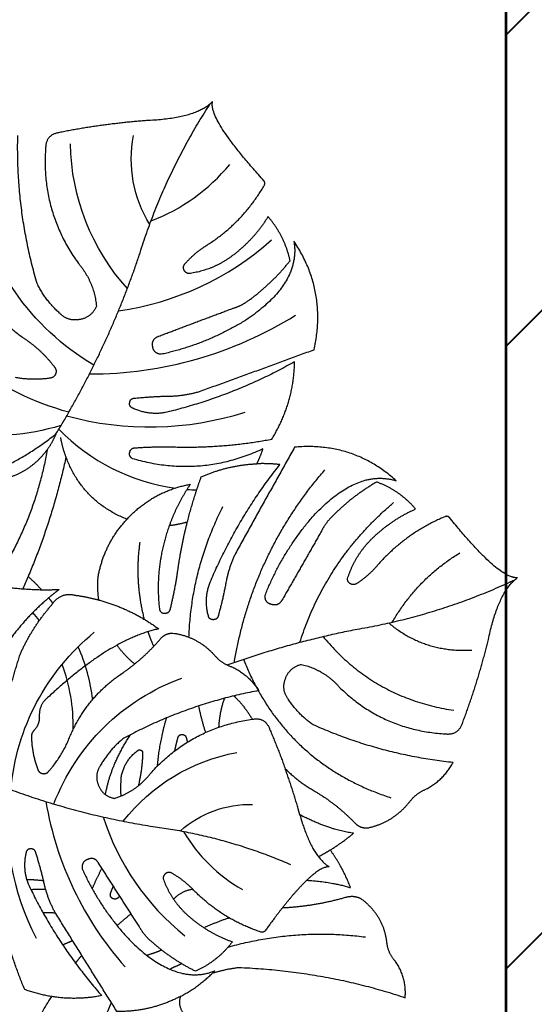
# Model space of a CAD drawing. Header units: inches. Extents: x 17146 to 31738, y -8920 to -2452.
# Drawn here: x 22822.81 to 22830.13, y -5287.29 to -5273.31 of the extents above; entities that cross this region are included whole.
import ezdxf

# ---------------------------------------------------------------- set-up
doc = ezdxf.new("R2010")
doc.units = ezdxf.units.IN
doc.header["$LTSCALE"] = 25
doc.header["$MEASUREMENT"] = 0
doc.header["$PDMODE"] = 3
doc.layers.get('Defpoints').update_dxf_attribs({"color": 251})
doc.layers.add('A-HATCH', color=7, linetype='Continuous')
for name, color, linetype, lineweight in [('A_Grid Name', 216, 'Continuous', 5), ('Dim-external', 151, 'Continuous', 9), ('plants', 105, 'Continuous', 18), ('Wall-Section', 6, 'Continuous', 35)]:
    doc.layers.add(name, color=color, linetype=linetype, lineweight=lineweight)
doc.styles.add('int text 1in-8ft', font='trebuc.ttf', dxfattribs={"height": 7})
doc.dimstyles.new('dim 1in-8ft', dxfattribs={"dimtxt": 7, "dimasz": 2, "dimexe": 6, "dimexo": 6, "dimgap": 1, "dimtad": 1, "dimdec": 0, "dimzin": 0, "dimdsep": 46, "dimlunit": 4, "dimtxsty": 'int text 1in-8ft', "dimblk": 'DOT', "dimcen": 4, "dimdle": 6, "dimclrt": 7, "dimadec": 0, "dimazin": 0, "dimtfac": 1, "dimtdec": 0, "dimtofl": 0, "dimtmove": 0, "dimatfit": 3, "dimfxl": 6, "dimfxlon": 1, "dimtolj": 1, "dimtzin": 0, "dimarcsym": 0})
doc.dimstyles.new('dim 1in-8ft c-c', dxfattribs={"dimtxt": 7, "dimasz": 2, "dimexe": 6, "dimexo": 6, "dimgap": 1, "dimtad": 1, "dimdec": 0, "dimzin": 0, "dimdsep": 46, "dimlunit": 4, "dimtxsty": 'int text 1in-8ft', "dimblk": 'DOT', "dimcen": 4, "dimdle": 6, "dimclrt": 7, "dimadec": 0, "dimazin": 0, "dimtfac": 1, "dimtdec": 0, "dimtofl": 0, "dimtmove": 0, "dimatfit": 3, "dimfxl": 6, "dimfxlon": 1, "dimtolj": 1, "dimtzin": 0, "dimarcsym": 0})

# ---------------------------------------------------------------- blocks, each defined once
blk = doc.blocks.new('Monstera_86')
at = {"layer": 'plants'}
for points, degree in [([(0.5029, 1.0289), (0.55, 1.1353), (0.5321, 1.2436)], 2), ([(0.5667, 1.0223), (0.6075, 1.0869), (0.6164, 1.1583)], 2), ([(0.4221, 1.0439), (0.4325, 1.0353), (0.4291, 1.0224)], 2), ([(0.429, 1.0221), (0.4609, 1.0388), (0.4969, 1.0383)], 2), ([(0.4969, 1.0383), (0.5301, 0.9855), (0.563, 0.9325)], 2), ([(0.1898, 1.0236), (0.1881, 1.0025), (0.2001, 0.985)], 2), ([(0.3671, 0.9914), (0.2743, 0.9952), (0.1898, 1.0236)], 2), ([(0.429, 1.0221), (0.4103, 1.0123), (0.3952, 0.9975)], 2), ([(0.4291, 1.0224), (0.429, 1.0223), (0.429, 1.0221)], 2), ([(0.5131, 1.0214), (0.555, 1.0295), (0.5952, 1.0149)], 2), ([(0.5915, 0.9024), (0.5607, 0.9675), (0.5131, 1.0214)], 2), ([(0.5952, 1.0149), (0.6156, 0.966), (0.6246, 0.9138)], 2), ([(0.3952, 0.9975), (0.3814, 0.9931), (0.3671, 0.9914)], 2), ([(0.4817, 0.9639), (0.4332, 1.0112), (0.3928, 0.9951)], 2), ([(0.3928, 0.9951), (0.394, 0.9963), (0.3952, 0.9975)], 2), ([(0.2001, 0.985), (0.2079, 0.9765), (0.2092, 0.9654)], 2), ([(0.3739, 0.9641), (0.3895, 0.9848), (0.4132, 0.9954)], 2), ([(0.4132, 0.9954), (0.4399, 0.9823), (0.4619, 0.9623)], 2), ([(0.4398, 0.9928), (0.434, 0.99), (0.428, 0.9874)], 2), ([(0.5726, 0.8149), (0.5614, 0.8805), (0.5325, 0.9409), (0.4882, 0.9907)], 3), ([(0.5344, 0.9785), (0.5379, 0.9826), (0.5413, 0.9869)], 2), ([(0.5408, 0.9872), (0.541, 0.987), (0.5413, 0.9869)], 2), ([(0.4649, 0.9783), (0.457, 0.9759), (0.4494, 0.9728)], 2), ([(0.2092, 0.9654), (0.2122, 0.9369), (0.2362, 0.9187)], 2), ([(0.3784, 0.9697), (0.3053, 0.9493), (0.2322, 0.959)], 2), ([(0.4212, 0.9362), (0.4002, 0.9547), (0.3739, 0.9641)], 2), ([(0.544, 0.963), (0.5494, 0.9652), (0.5546, 0.9675)], 2), ([(0.3389, 0.9524), (0.3408, 0.9546), (0.3436, 0.9537)], 2), ([(0.3436, 0.9537), (0.3862, 0.9396), (0.4171, 0.9072)], 2), ([(0.5117, 0.8312), (0.4955, 0.8812), (0.4655, 0.9247), (0.4246, 0.9576)], 3), ([(0.4619, 0.9623), (0.4684, 0.9563), (0.4727, 0.9486)], 2), ([(0.5339, 0.8865), (0.5145, 0.9297), (0.4817, 0.9639)], 2), ([(0.5117, 0.9609), (0.5117, 0.9611), (0.5117, 0.9612)], 2), ([(0.5118, 0.961), (0.5118, 0.961), (0.5117, 0.9609)], 2), ([(0.6136, 0.8009), (0.6189, 0.8561), (0.6083, 0.9109), (0.5828, 0.9602)], 3), ([(0.3208, 0.9282), (0.3293, 0.939), (0.3389, 0.9524)], 2), ([(0.4041, 0.9491), (0.3911, 0.943), (0.3773, 0.9385)], 2), ([(0.4727, 0.9486), (0.4945, 0.9144), (0.5164, 0.8804)], 2), ([(0.4968, 0.9469), (0.4895, 0.9404), (0.4818, 0.9343)], 2), ([(0.4476, 0.8971), (0.4393, 0.92), (0.4212, 0.9362)], 2), ([(0.5758, 0.9329), (0.5692, 0.9329), (0.5626, 0.9332)], 2), ([(0.2527, 0.9168), (0.2852, 0.9262), (0.3186, 0.9281)], 2), ([(0.3208, 0.9282), (0.3059, 0.9094), (0.2946, 0.8986)], 2), ([(0.3186, 0.9281), (0.3197, 0.9281), (0.3208, 0.9282)], 2), ([(0.563, 0.9325), (0.5703, 0.919), (0.5739, 0.9041)], 2), ([(0.2362, 0.9187), (0.2437, 0.9146), (0.2527, 0.9168)], 2), ([(0.416, 0.9083), (0.4284, 0.91), (0.4365, 0.9187)], 2), ([(0.4952, 0.9168), (0.4945, 0.9162), (0.4938, 0.9156)], 2), ([(0.5014, 0.9178), (0.4981, 0.9192), (0.4952, 0.9168)], 2), ([(0.5008, 0.9046), (0.5026, 0.9088), (0.5042, 0.9131)], 2), ([(0.5042, 0.9131), (0.5048, 0.9165), (0.5014, 0.9178)], 2), ([(0.2946, 0.8986), (0.268, 0.9003), (0.2479, 0.9065)], 2), ([(0.2479, 0.9065), (0.2561, 0.8852), (0.2696, 0.8664)], 2), ([(0.426, 0.8466), (0.4107, 0.8724), (0.3893, 0.8936), (0.3632, 0.9086)], 3), ([(0.4171, 0.9072), (0.4267, 0.8977), (0.4384, 0.8911)], 2), ([(0.5232, 0.9078), (0.5186, 0.8967), (0.5128, 0.8859)], 2), ([(0.5886, 0.9084), (0.5807, 0.9079), (0.5728, 0.9083)], 2), ([(0.5739, 0.9041), (0.5778, 0.8866), (0.5834, 0.8694)], 2), ([(0.5938, 0.8697), (0.5977, 0.8864), (0.5915, 0.9024)], 2), ([(0.2708, 0.8843), (0.2794, 0.884), (0.2946, 0.8986)], 2), ([(0.4384, 0.8911), (0.4416, 0.8893), (0.4447, 0.8913)], 2), ([(0.4447, 0.8913), (0.4479, 0.8934), (0.4476, 0.8971)], 2), ([(0.575, 0.8993), (0.5839, 0.8982), (0.593, 0.898)], 2), ([(0.302, 0.8289), (0.2898, 0.8726), (0.2708, 0.8843)], 2), ([(0.4586, 0.8414), (0.3825, 0.8513), (0.3121, 0.8817)], 2), ([(0.4895, 0.8813), (0.4896, 0.8813), (0.4896, 0.8814)], 2), ([(0.4896, 0.8813), (0.4896, 0.8813), (0.4895, 0.8813)], 2), ([(0.5164, 0.8804), (0.5203, 0.8736), (0.5276, 0.8762)], 2), ([(0.5276, 0.8762), (0.535, 0.8787), (0.5339, 0.8865)], 2), ([(0.2822, 0.8735), (0.2758, 0.8702), (0.2696, 0.8664)], 2), ([(0.2696, 0.8664), (0.2566, 0.8584), (0.2448, 0.8486)], 2), ([(0.5834, 0.8694), (0.5842, 0.8651), (0.5887, 0.8652)], 2), ([(0.5887, 0.8652), (0.5932, 0.8653), (0.5938, 0.8697)], 2), ([(0.2295, 0.8429), (0.2019, 0.8368), (0.1844, 0.8143)], 2), ([(0.2428, 0.8383), (0.2373, 0.8434), (0.2295, 0.8429)], 2), ([(0.2448, 0.8486), (0.271, 0.8451), (0.302, 0.8289)], 2), ([(0.4293, 0.846), (0.4079, 0.8271), (0.3808, 0.8173), (0.3523, 0.8179)], 3), ([(0.6315, 0.794), (0.5477, 0.8274), (0.4586, 0.8414)], 2), ([(0.2858, 0.804), (0.2619, 0.8182), (0.2428, 0.8383)], 2), ([(0.302, 0.8289), (0.303, 0.8257), (0.3038, 0.8223)], 2), ([(0.4902, 0.8358), (0.4598, 0.7973), (0.4175, 0.7717), (0.3693, 0.7626)], 3), ([(0.3038, 0.8223), (0.31, 0.8009), (0.3176, 0.7799)], 2), ([(0.5642, 0.8174), (0.5397, 0.7545), (0.491, 0.7067), (0.4276, 0.6834)], 3), ([(0.1844, 0.8143), (0.1774, 0.8056), (0.1671, 0.8015)], 2), ([(0.3621, 0.6634), (0.3182, 0.7738), (0.2049, 0.8109)], 2), ([(0.4996, 0.8115), (0.476, 0.8041), (0.4609, 0.7847)], 2), ([(0.5091, 0.8073), (0.5035, 0.7757), (0.4824, 0.7437)], 2), ([(0.4925, 0.8089), (0.4929, 0.7989), (0.4923, 0.7889)], 2), ([(0.5165, 0.7978), (0.5117, 0.8092), (0.4996, 0.8115)], 2), ([(0.1671, 0.8015), (0.1488, 0.7916), (0.1387, 0.7734)], 2), ([(0.3176, 0.7799), (0.3033, 0.7941), (0.2858, 0.804)], 2), ([(0.4695, 0.763), (0.47, 0.7807), (0.4741, 0.798)], 2), ([(0.5143, 0.7762), (0.5213, 0.7864), (0.5165, 0.7978)], 2), ([(0.6099, 0.8022), (0.6038, 0.7361), (0.5724, 0.6769), (0.5211, 0.6347)], 3), ([(0.4923, 0.7889), (0.4892, 0.7714), (0.4748, 0.7606)], 2), ([(0.5516, 0.7904), (0.5516, 0.7903), (0.5515, 0.7902), (0.5515, 0.7901)], 3), ([(0.3342, 0.7378), (0.3252, 0.7586), (0.3176, 0.7799)], 2), ([(0.4609, 0.7847), (0.4173, 0.7362), (0.3528, 0.7273)], 2), ([(0.4442, 0.7259), (0.4519, 0.7513), (0.4541, 0.7775)], 2), ([(0.4897, 0.7475), (0.5048, 0.7595), (0.5143, 0.7762)], 2), ([(0.5694, 0.7825), (0.5545, 0.7655), (0.5464, 0.7443)], 2), ([(0.5758, 0.7851), (0.5718, 0.7857), (0.5694, 0.7825)], 2), ([(0.5812, 0.7807), (0.5798, 0.7845), (0.5758, 0.7851)], 2), ([(0.588, 0.7458), (0.5876, 0.7639), (0.5812, 0.7807)], 2), ([(0.1387, 0.7734), (0.2169, 0.765), (0.2879, 0.7331)], 2), ([(0.4353, 0.7612), (0.4338, 0.7538), (0.4318, 0.7464)], 2), ([(0.4713, 0.7602), (0.4695, 0.761), (0.4695, 0.763)], 2), ([(0.4748, 0.7606), (0.4732, 0.7593), (0.4713, 0.7602)], 2), ([(0.3459, 0.6968), (0.4218, 0.7109), (0.4897, 0.7475)], 2), ([(0.4231, 0.7467), (0.4225, 0.7494), (0.4218, 0.7521)], 2), ([(0.4273, 0.7435), (0.424, 0.7437), (0.4231, 0.7467)], 2), ([(0.4318, 0.7464), (0.4305, 0.7434), (0.4273, 0.7435)], 2), ([(0.5464, 0.7443), (0.5283, 0.7029), (0.4906, 0.6779)], 2), ([(0.5854, 0.7393), (0.588, 0.742), (0.588, 0.7458)], 2), ([(0.6222, 0.7445), (0.6137, 0.7004), (0.5998, 0.6576)], 2), ([(0.1471, 0.7428), (0.1329, 0.7445), (0.1285, 0.7307)], 2), ([(0.26, 0.693), (0.2134, 0.7389), (0.1471, 0.7428)], 2), ([(0.3528, 0.7273), (0.339, 0.7246), (0.3342, 0.7378)], 2), ([(0.3882, 0.736), (0.3876, 0.721), (0.3828, 0.7066)], 2), ([(0.41, 0.7132), (0.407, 0.7277), (0.4024, 0.7417)], 2), ([(0.5435, 0.738), (0.5431, 0.7144), (0.547, 0.6911), (0.5552, 0.6689)], 3), ([(0.5796, 0.7241), (0.5792, 0.7329), (0.5854, 0.7393)], 2), ([(0.1285, 0.7307), (0.1121, 0.6873), (0.1011, 0.6423)], 2), ([(0.2879, 0.7331), (0.3038, 0.7222), (0.3143, 0.7059)], 2), ([(0.3708, 0.7038), (0.3603, 0.7144), (0.3527, 0.7273)], 2), ([(0.5702, 0.7038), (0.5801, 0.7115), (0.5796, 0.7241)], 2), ([(0.2773, 0.6392), (0.2234, 0.705), (0.1381, 0.7177)], 2), ([(0.3143, 0.7059), (0.3218, 0.6961), (0.3174, 0.6841)], 2), ([(0.3724, 0.7024), (0.3715, 0.703), (0.3708, 0.7038)], 2), ([(0.3828, 0.7066), (0.3825, 0.7057), (0.382, 0.7049)], 2), ([(0.4524, 0.6311), (0.5041, 0.6421), (0.5702, 0.7038)], 2), ([(0.5226, 0.7063), (0.5252, 0.687), (0.5304, 0.6681), (0.5381, 0.6501)], 3), ([(0.3007, 0.6689), (0.2763, 0.6744), (0.26, 0.693)], 2), ([(0.3747, 0.6714), (0.3565, 0.6797), (0.3459, 0.6968)], 2), ([(0.3174, 0.6841), (0.313, 0.6721), (0.3007, 0.6689)], 2), ([(0.3921, 0.6601), (0.3849, 0.6681), (0.3747, 0.6714)], 2), ([(0.4906, 0.6779), (0.4679, 0.6622), (0.45, 0.6411)], 2), ([(0.3795, 0.6695), (0.3115, 0.6451), (0.2409, 0.6314)], 2), ([(0.3718, 0.6667), (0.3525, 0.5515), (0.2753, 0.4617)], 2), ([(0.4968, 0.6485), (0.4887, 0.6597), (0.478, 0.6685)], 2), ([(0.5697, 0.5982), (0.6022, 0.6257), (0.6241, 0.6622)], 2), ([(0.2073, 0.6248), (0.1693, 0.6566), (0.1188, 0.6536)], 2), ([(0.4373, 0.6356), (0.4101, 0.6394), (0.3921, 0.6601)], 2), ([(0.4577, 0.6497), (0.461, 0.642), (0.4636, 0.6341)], 2), ([(0.5998, 0.6576), (0.587, 0.629), (0.5663, 0.6055)], 2), ([(0.1011, 0.6423), (0.0904, 0.5911), (0.07, 0.5766)], 2), ([(0.3019, 0.6454), (0.2737, 0.557), (0.2021, 0.4967)], 2), ([(0.4202, 0.6401), (0.4174, 0.5669), (0.3839, 0.5007)], 2), ([(0.45, 0.6411), (0.4449, 0.6356), (0.4373, 0.6356)], 2), ([(0.2409, 0.6314), (0.1536, 0.6167), (0.0728, 0.5788)], 2), ([(0.5162, 0.6004), (0.4814, 0.6098), (0.4524, 0.6311)], 2), ([(0.2035, 0.624), (0.1769, 0.578), (0.1316, 0.5502)], 2), ([(0.3888, 0.6165), (0.3895, 0.621), (0.394, 0.6213)], 2), ([(0.394, 0.6213), (0.3986, 0.6215), (0.3995, 0.6171)], 2), ([(0.4675, 0.6211), (0.4781, 0.5807), (0.4722, 0.5389)], 2), ([(0.5797, 0.6224), (0.5819, 0.6194), (0.5841, 0.6165), (0.5864, 0.6136)], 3), ([(0.3805, 0.5805), (0.3838, 0.5987), (0.3888, 0.6165)], 2), ([(0.3995, 0.6171), (0.4041, 0.6004), (0.3984, 0.5836)], 2), ([(0.4397, 0.6092), (0.4357, 0.592), (0.4328, 0.5746)], 2), ([(0.4452, 0.6144), (0.4406, 0.6138), (0.4397, 0.6092)], 2), ([(0.4411, 0.5213), (0.457, 0.5651), (0.4515, 0.6107)], 2), ([(0.4515, 0.6107), (0.4499, 0.615), (0.4452, 0.6144)], 2), ([(0.2791, 0.5272), (0.2998, 0.5637), (0.3208, 0.6001)], 2), ([(0.3208, 0.6001), (0.3245, 0.6072), (0.3321, 0.6052)], 2), ([(0.3321, 0.6052), (0.3398, 0.6032), (0.339, 0.5953)], 2), ([(0.5411, 0.5953), (0.5285, 0.597), (0.5162, 0.6004)], 2), ([(0.5162, 0.6004), (0.5179, 0.5884), (0.517, 0.5763)], 2), ([(0.5652, 0.6039), (0.556, 0.5916), (0.5411, 0.5953)], 2), ([(0.5586, 0.5892), (0.5643, 0.5935), (0.5697, 0.5982)], 2), ([(0.5663, 0.6055), (0.5658, 0.6047), (0.5652, 0.6039)], 2), ([(0.5697, 0.5982), (0.5674, 0.601), (0.5652, 0.6039)], 2), ([(0.339, 0.5953), (0.321, 0.5497), (0.2889, 0.5123)], 2), ([(0.5773, 0.5894), (0.5679, 0.5895), (0.5586, 0.5892)], 2), ([(0.6233, 0.5854), (0.6004, 0.589), (0.5773, 0.5894)], 2), ([(0.5915, 0.5753), (0.5841, 0.582), (0.5773, 0.5894)], 2), ([(0.5915, 0.5753), (0.5934, 0.5797), (0.5953, 0.5841), (0.5972, 0.5884)], 3), ([(0.07, 0.5766), (0.0891, 0.5787), (0.1425, 0.5127)], 2), ([(0.2205, 0.5649), (0.2298, 0.5753), (0.2415, 0.5829)], 2), ([(0.2512, 0.5776), (0.2437, 0.5537), (0.2259, 0.5358)], 2), ([(0.2415, 0.5829), (0.2447, 0.585), (0.248, 0.5832)], 2), ([(0.248, 0.5832), (0.2513, 0.5814), (0.2512, 0.5776)], 2), ([(0.3984, 0.5836), (0.3698, 0.515), (0.3234, 0.4563)], 2), ([(0.3706, 0.5508), (0.3775, 0.565), (0.3805, 0.5805)], 2), ([(0.4328, 0.5746), (0.4291, 0.5458), (0.4219, 0.5175)], 2), ([(0.517, 0.5763), (0.5109, 0.541), (0.4863, 0.5144)], 2), ([(0.5512, 0.4481), (0.5653, 0.5136), (0.5915, 0.5753)], 2), ([(0.1473, 0.5117), (0.1902, 0.5295), (0.2205, 0.5649)], 2), ([(0.5712, 0.4404), (0.582, 0.5029), (0.6131, 0.5581)], 2), ([(0.3076, 0.4378), (0.3393, 0.4942), (0.3706, 0.5508)], 2), ([(0.2259, 0.5358), (0.2052, 0.5153), (0.1787, 0.5035)], 2), ([(0.2686, 0.5124), (0.275, 0.519), (0.2791, 0.5272)], 2), ([(0.4219, 0.5175), (0.4157, 0.4931), (0.4071, 0.4694)], 2), ([(0.4187, 0.4772), (0.4327, 0.4979), (0.4411, 0.5213)], 2), ([(0.4863, 0.5144), (0.4585, 0.4845), (0.4187, 0.4772)], 2), ([(0.4219, 0.5175), (0.4314, 0.5202), (0.4411, 0.5213)], 2), ([(0.4863, 0.5144), (0.5334, 0.4956), (0.5512, 0.4481)], 2), ([(0.1425, 0.5127), (0.1445, 0.5106), (0.1473, 0.5117)], 2), ([(0.1787, 0.5035), (0.1956, 0.4838), (0.2202, 0.4748)], 2), ([(0.2889, 0.5123), (0.2414, 0.4603), (0.1994, 0.4735)], 2), ([(0.2202, 0.4748), (0.2469, 0.4903), (0.2686, 0.5124)], 2), ([(0.4222, 0.4826), (0.4188, 0.4829), (0.4153, 0.4831), (0.4119, 0.4832)], 3), ([(0.1994, 0.4735), (0.245, 0.4321), (0.3076, 0.4378)], 2), ([(0.5589, 0.4187), (0.5252, 0.4529), (0.4821, 0.4746), (0.4346, 0.4812)], 3), ([(0.7161, 0.4715), (0.6444, 0.4883), (0.5619, 0.4237)], 2), ([(0.4071, 0.4694), (0.3786, 0.4567), (0.3478, 0.4554)], 2), ([(0.6112, 0.4697), (0.5865, 0.4614), (0.5712, 0.4404)], 2), ([(0.3234, 0.4563), (0.3355, 0.4549), (0.3478, 0.4554)], 2), ([(0.3414, 0.4396), (0.4089, 0.4711), (0.4803, 0.45)], 2), ([(0.3478, 0.4554), (0.344, 0.4478), (0.3414, 0.4396)], 2), ([(0.4832, 0.443), (0.482, 0.4384), (0.4772, 0.4384)], 2), ([(0.4803, 0.45), (0.4844, 0.4476), (0.4832, 0.443)], 2), ([(0.5512, 0.4481), (0.5549, 0.4381), (0.5568, 0.4275)], 2), ([(0.5619, 0.4237), (0.5656, 0.4326), (0.5712, 0.4404)], 2), ([(0.4415, 0.4373), (0.3863, 0.4394), (0.332, 0.4292)], 2), ([(0.4772, 0.4384), (0.4594, 0.4372), (0.4415, 0.4373)], 2), ([(0.5565, 0.4147), (0.6285, 0.4362), (0.7036, 0.425), (0.7662, 0.3834)], 3), ([(0.332, 0.4292), (0.3084, 0.3914), (0.3076, 0.3468)], 2), ([(0.5505, 0.4044), (0.4877, 0.4214), (0.4224, 0.42), (0.3604, 0.4004)], 3), ([(0.5619, 0.4237), (0.5068, 0.3336), (0.4731, 0.2335)], 2), ([(0.3076, 0.3468), (0.3729, 0.3837), (0.4459, 0.401)], 2), ([(0.4459, 0.401), (0.4636, 0.4039), (0.4798, 0.3963)], 2), ([(0.5482, 0.4005), (0.6233, 0.3803), (0.6854, 0.3323), (0.7239, 0.2648)], 3), ([(0.4833, 0.3901), (0.4825, 0.3855), (0.4778, 0.3856)], 2), ([(0.4798, 0.3963), (0.4842, 0.3947), (0.4833, 0.3901)], 2), ([(0.4091, 0.3785), (0.3479, 0.3564), (0.2869, 0.334)], 2), ([(0.4404, 0.3834), (0.4244, 0.383), (0.4091, 0.3785)], 2), ([(0.4778, 0.3856), (0.4591, 0.3836), (0.4404, 0.3834)], 2), ([(0.5262, 0.3598), (0.4482, 0.3599), (0.3728, 0.3384), (0.3066, 0.2972)], 3), ([(0.5634, 0.3525), (0.5607, 0.3557), (0.5622, 0.3596)], 2), ([(0.5622, 0.3596), (0.5637, 0.3636), (0.5678, 0.3642)], 2), ([(0.5678, 0.3642), (0.5864, 0.3671), (0.6049, 0.3636)], 2), ([(0.5216, 0.3506), (0.5894, 0.3099), (0.6349, 0.2443), (0.6492, 0.1665)], 3), ([(0.5975, 0.3208), (0.5776, 0.3336), (0.5634, 0.3525)], 2), ([(0.3594, 0.3024), (0.4014, 0.3284), (0.4497, 0.3389)], 2), ([(0.4497, 0.3389), (0.4579, 0.3383), (0.4589, 0.3302)], 2), ([(0.2869, 0.334), (0.2727, 0.2716), (0.3084, 0.2184)], 2), ([(0.4589, 0.3302), (0.4599, 0.3221), (0.4521, 0.3196)], 2), ([(0.4521, 0.3196), (0.4127, 0.3046), (0.3731, 0.2899)], 2), ([(0.6531, 0.2495), (0.6358, 0.2933), (0.5975, 0.3208)], 2), ([(0.3084, 0.2184), (0.3007, 0.2631), (0.3594, 0.3024)], 2), ([(0.5188, 0.2876), (0.5237, 0.2995), (0.5364, 0.3019)], 2), ([(0.5364, 0.3019), (0.5491, 0.3043), (0.558, 0.295)], 2), ([(0.558, 0.295), (0.573, 0.2817), (0.5819, 0.2637)], 2), ([(0.4953, 0.2928), (0.4344, 0.284), (0.3783, 0.258), (0.3321, 0.2172)], 3), ([(0.3731, 0.2899), (0.3643, 0.2872), (0.3568, 0.2818)], 2), ([(0.5378, 0.2423), (0.5212, 0.262), (0.5188, 0.2876)], 2), ([(0.3568, 0.2818), (0.3317, 0.2636), (0.3124, 0.2393)], 2), ([(0.4858, 0.2689), (0.5242, 0.2262), (0.5454, 0.1723), (0.5464, 0.1149)], 3), ([(0.5819, 0.2637), (0.6046, 0.1864), (0.6025, 0.1059)], 2), ([(0.3747, 0.2346), (0.3951, 0.2496), (0.4202, 0.253)], 2), ([(0.4202, 0.253), (0.4241, 0.2526), (0.4255, 0.2489)], 2), ([(0.4243, 0.2424), (0.415, 0.2319), (0.4033, 0.2242)], 2), ([(0.4255, 0.2489), (0.4268, 0.2453), (0.4243, 0.2424)], 2), ([(0.5729, 0.1196), (0.5777, 0.1874), (0.5378, 0.2423)], 2), ([(0.3124, 0.2393), (0.3182, 0.2128), (0.3359, 0.1924)], 2), ([(0.3359, 0.1924), (0.3512, 0.2172), (0.3747, 0.2346)], 2), ([(0.4731, 0.2335), (0.4466, 0.1477), (0.3976, 0.0725)], 2), ([(0.4033, 0.2242), (0.3635, 0.1996), (0.34, 0.1593)], 2), ([(0.462, 0.2007), (0.4795, 0.1722), (0.4855, 0.139), (0.4792, 0.1062)], 3), ([(0.4606, 0.197), (0.4278, 0.1844), (0.3991, 0.1638), (0.3766, 0.1368)], 3), ([(0.34, 0.1593), (0.3384, 0.1566), (0.3403, 0.1542)], 2), ([(0.3403, 0.1542), (0.3996, 0.0889), (0.395, 0.07)], 2), ([(0.5582, 0.1029), (0.5727, 0.105), (0.5729, 0.1196)], 2), ([(0.4654, 0.0902), (0.5122, 0.0937), (0.5582, 0.1029)], 2), ([(0.395, 0.07), (0.4123, 0.0881), (0.4654, 0.0902)], 2)]:
    blk.add_open_spline(points, degree=degree, dxfattribs=at)
blk = doc.blocks.new('_Dot')
at = {"color": 0, "linetype": 'ByBlock', "lineweight": -2}
blk.add_line((-0.5, 0), (-1, 0), dxfattribs=at)
at = {"color": 0, "linetype": 'ByBlock', "const_width": 0.5}
blk.add_lwpolyline([(-0.25, 0, 1), (0.25, 0, 1)], format="xyb", close=True, dxfattribs=at)
blk = doc.blocks.new('*D163')
at = {"layer": 'Defpoints', "color": 0, "transparency": 16777216}
for p in [(22837.726, -5179.48), (22715.726, -5300.298), (22837.726, -5300.298)]:
    blk.add_point(p, dxfattribs=at)
at = {"layer": 'Dim-external', "color": 0, "lineweight": -2, "transparency": 16777216}
for p, q in [((22721.726, -5179.48), (22709.726, -5179.48)), ((22715.726, -5181.48), (22715.726, -5298.298)), ((22721.726, -5300.298), (22709.726, -5300.298))]:
    blk.add_line(p, q, dxfattribs=at)
at = {"layer": 'Dim-external', "color": 0, "lineweight": -2, "transparency": 16777216, "xscale": 2, "yscale": 2, "zscale": 2}
for p, rotation in [((22715.726, -5179.48), 90), ((22715.726, -5300.298), 270)]:
    blk.add_blockref('_Dot', p, dxfattribs=dict(at, rotation=rotation))
at = {"layer": 'Dim-external', "color": 7, "transparency": 16777216, "insert": (22711.165, -5239.889), "char_height": 7, "attachment_point": 5, "rotation": 90, "style": 'int text 1in-8ft'}
blk.add_mtext('\\A1;10\'-1"c/c', dxfattribs=at)
blk = doc.blocks.new('*D498')
at = {"layer": 'Defpoints', "color": 0, "transparency": 16777216}
for p in [(22829.726, -5269.889), (22745.726, -5291.879), (22799.726, -5291.879)]:
    blk.add_point(p, dxfattribs=at)
at = {"layer": 'Dim-external', "color": 0, "lineweight": -2, "transparency": 16777216}
for p, q in [((22734.665, -5277.566), (22734.665, -5253.472)), ((22751.726, -5269.889), (22739.726, -5269.889)), ((22745.726, -5271.889), (22745.726, -5289.879)), ((22745.726, -5280.884), (22734.665, -5277.566)), ((22751.726, -5291.879), (22739.726, -5291.879))]:
    blk.add_line(p, q, dxfattribs=at)
at = {"layer": 'Dim-external', "color": 0, "lineweight": -2, "transparency": 16777216, "xscale": 2, "yscale": 2, "zscale": 2}
for p, rotation in [((22745.726, -5269.889), 90), ((22745.726, -5291.879), 270)]:
    blk.add_blockref('_Dot', p, dxfattribs=dict(at, rotation=rotation))
at = {"layer": 'Dim-external', "color": 7, "transparency": 16777216, "insert": (22730.103, -5265.519), "char_height": 7, "attachment_point": 5, "rotation": 90, "style": 'int text 1in-8ft'}
blk.add_mtext('\\A1;1\'-10"', dxfattribs=at)
blk = doc.blocks.new('BP1')
at = {"layer": 'A_Grid Name'}
blk.add_line((30, 0), (30, -286.819), dxfattribs=at)

msp = doc.modelspace()

# ---------------------------------------------------------------- hatches: boundary and pattern name
at = {"layer": 'A-HATCH'}
h = msp.add_hatch(dxfattribs=at)
h.set_pattern_fill('ANSI32', color=256, scale=25, style=0)
h.set_pattern_definition([(45, (21802.997, -5239.595), (-6.62913, 6.62913), []), (45, (21807.416, -5239.595), (-6.62913, 6.62913), [])])
h.paths.add_polyline_path([(22829.726, -5269.889), (22838.726, -5269.889), (22838.726, -5294.299), (22829.726, -5294.299)])

# ---------------------------------------------------------------- linework, layer by layer
at = {"layer": 'Wall-Section'}
msp.add_lwpolyline([(22829.726, -5294.299), (22829.726, -5269.889), (22838.726, -5269.889), (22838.726, -5292.298)], dxfattribs=at)

# ---------------------------------------------------------------- block references
at = {"layer": 'A_Grid Name'}
msp.add_blockref('BP1', (22799.726, -5021.48), dxfattribs=at)
at = {"layer": 'plants', "xscale": 13.3390505456649, "yscale": 13.3390505456649, "zscale": 13.3390505456649, "rotation": 180}
msp.add_blockref('Monstera_86', (22830.824, -5273.539), dxfattribs=at)

# ---------------------------------------------------------------- dimensions: what is measured, and where the dimension line sits
at = {"layer": 'Dim-external'}
for base, p1, p2, dimstyle, override, picture, middle in [((22715.726, -5300.298), (22837.726, -5179.48), (22837.726, -5300.298), 'dim 1in-8ft c-c', {"dimpost": 'c/c'}, '*D163', (22711.165, -5239.889)), ((22745.726, -5291.879), (22829.726, -5269.889), (22799.726, -5291.879), 'dim 1in-8ft', {"dimtmove": 1}, '*D498', (22730.103, -5276.566))]:
    dim = msp.add_linear_dim(base=base, p1=p1, p2=p2, angle=90, dimstyle=dimstyle, override=override, dxfattribs=at)
    dim.commit()
    dim.dimension.update_dxf_attribs({"geometry": picture, "text_midpoint": middle})

doc.saveas('drawing.dxf')
